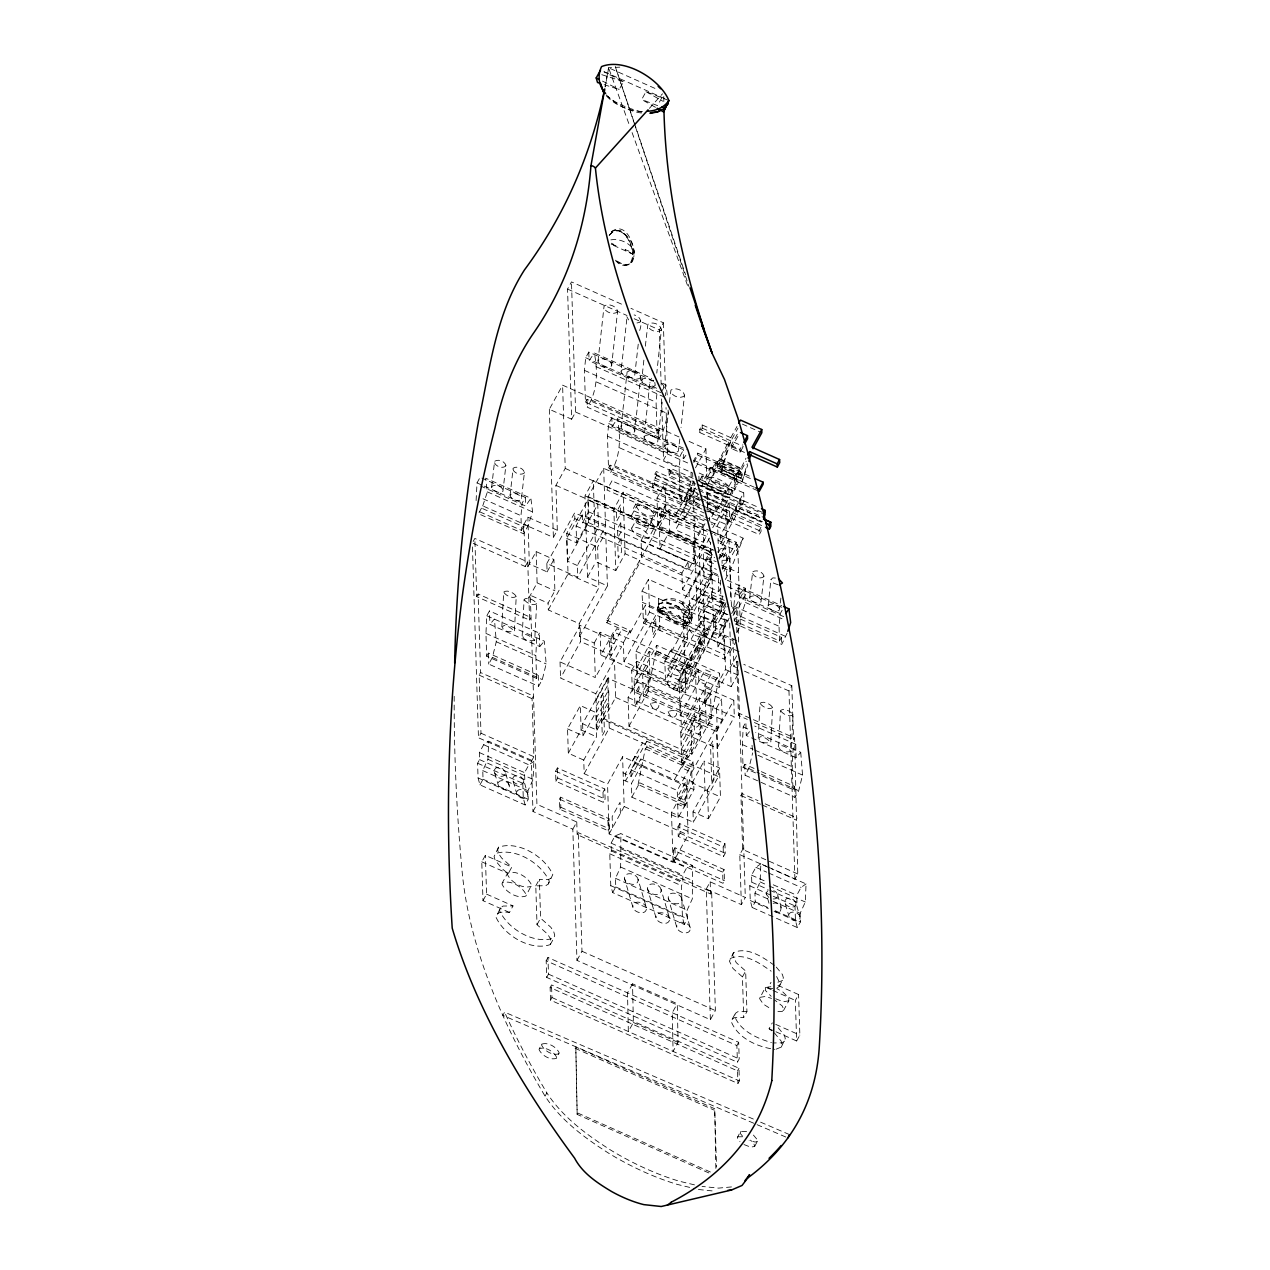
<?xml version="1.0" encoding="UTF-8"?>
<svg xmlns="http://www.w3.org/2000/svg" width="1270" height="1270" viewBox="0 0 1270 1270"><rect width="100%" height="100%" fill="white"/><g stroke="black" fill="none" stroke-linecap="round" stroke-linejoin="round"><path stroke-width="0.75" stroke-dasharray="5 3.75" d="M454.184 696.309C453.977 754.062 456.581 811.816 461.931 869.315A1410.478 532.94 28.8 0 0 502.825 1015.413A1422.336 537.416 28.8 0 0 545.068 1096.153C560.991 1120.489 584.867 1138.047 609.076 1153.477A122.444 46.26 28.8 0 0 677.434 1184.45L694.595 1188.577M479.949 784.86L483.044 779.24L482.759 770.588L487.934 759.317L488.648 741.22L533.86 761.317L533.13 779.415L527.971 790.702L528.241 799.338L525.145 804.958L479.949 784.86L478.06 777.923L477.599 763.238L479.6 759.619L479.361 752.554L483.664 744.728L488.648 741.22M612.664 892.588L615.76 886.952L615.474 878.316L620.649 867.045L620.887 833.596L615.077 835.882L611.092 843.137L611.346 850.948L609.775 853.805L610.775 885.65L612.664 892.588L684.324 924.449L687.419 918.813L687.133 910.177L692.309 898.906L692.547 865.473L620.887 833.596M768.064 867.029L806.037 883.92L805.323 902.018L800.148 913.305L800.417 921.941L797.322 927.56L752.126 907.463L755.221 901.843L754.952 893.207L760.111 881.92L760.841 863.822L766.255 866.235M486.664 656.225L488.378 653.113L538.258 675.307L536.559 678.402L486.664 656.225L485.95 633.412L486.807 615.775L489.458 610.949L539.353 633.143L539.782 646.541L489.887 624.364L489.458 610.949M536.559 678.402L535.845 655.59L536.702 637.953L539.353 633.143M755.539 772.922L743.061 767.382L742.347 744.569L743.204 726.932L745.855 722.122L746.284 735.52L796.163 757.714L800.735 752.316L755.682 732.472M762.667 776.097L792.956 789.559L792.242 766.747L793.099 749.109L795.75 744.299L754.761 726.075M501.84 626.888L503.698 592.106C507.111 589.328 514.144 592.788 516.239 596.408L514.382 631.19C497.824 634.921 499.618 616.791 514.382 631.19M522.16 635.937L524.113 599.361C527.526 596.582 534.559 600.043 536.654 603.663L534.702 640.223C518.144 643.953 519.938 625.824 534.702 640.223M758.238 738.06L760.079 703.262C763.508 700.484 770.541 703.945 772.62 707.565L770.779 742.347C754.221 746.077 756.015 727.948 770.779 742.347M778.558 747.093L780.51 710.517C783.923 707.739 790.956 711.2 793.051 714.819L791.099 751.38C774.541 755.126 776.335 736.981 791.099 751.38M615.807 260.953C648.478 282.67 631.301 209.455 609.409 233.95M479.346 478.695L477.012 482.917L475.996 502.904M479.838 511.873L521.43 530.352L520.954 515.668L522.224 503.015L525.32 497.395L481.917 478.091M585.438 402.209L587.01 399.351L658.67 431.213L657.098 434.07L585.438 402.209L584.422 370.364L585.692 357.727L588.788 352.092L653.272 380.762M608.489 468.027L610.06 465.169L681.72 497.03L680.149 499.888L608.489 468.027L607.473 436.181L608.743 423.545L611.838 417.909L683.498 449.77L683.768 458.406L612.108 426.545L611.838 417.909M657.098 434.07L656.082 402.225L657.161 391.382M680.149 499.888L679.132 468.043L680.403 455.406L683.498 449.77M734.298 620.855L736.283 617.236L781.479 637.334L779.494 640.953L734.298 620.855L733.822 606.171L735.092 593.519L738.188 587.899L783.384 607.997M779.494 640.953L779.034 626.269L780.288 613.632L782.606 609.409M491.649 487.156L494.57 461.327C498.11 458.692 504.841 461.2 505.873 465.471L502.936 491.3C499.396 493.935 492.665 491.426 491.649 487.156L491.919 486.394C495.459 483.759 502.19 486.283 503.206 490.553M510.064 495.332L513.128 468.233C516.668 465.598 523.399 468.106 524.415 472.376L521.351 499.491C517.811 502.126 511.08 499.618 510.064 495.332L510.334 494.586C513.874 491.95 520.589 494.459 521.621 498.729M598.011 361.061L604.06 306.149C608.298 302.99 616.379 306.006 617.601 311.134L611.553 366.03C607.314 369.205 599.234 366.189 598.011 361.061L598.329 360.156C602.583 356.997 610.648 360.013 611.886 365.141M638.239 344.154L634.603 376.285C630.349 379.444 622.284 376.428 621.046 371.3L627.174 315.754M621.062 426.879L627.11 371.983C631.349 368.808 639.429 371.824 640.651 376.952L634.603 431.863C630.364 435.023 622.284 432.006 621.062 426.879L621.379 425.974C625.634 422.815 633.698 425.831 634.936 430.959M639.683 330.502C641.937 324.406 641.763 316.23 634.111 314.944M654.796 382.413L655.241 385.461C651.002 388.62 642.922 385.604 641.699 380.476L643.922 359.505M645.335 346.17L647.875 324.294C652.129 321.135 660.209 324.152 661.432 329.279L656.78 373.126M662.114 402.177L657.654 442.103C653.399 445.262 645.335 442.246 644.096 437.118L649.891 382.476L650.986 380.873L653.653 380.254M679.831 438.944L678.291 451.279C674.053 454.438 665.972 451.437 664.75 446.31L668.385 411.988M669.401 402.463L670.925 390.112C675.18 386.953 683.26 389.969 684.482 395.097L681.037 427.514M749.713 597.757L752.65 571.929C756.19 569.293 762.905 571.802 763.937 576.088L761.016 601.901C757.476 604.536 750.745 602.028 749.713 597.757L749.983 596.995C753.523 594.376 760.254 596.884 761.27 601.154M780.891 598.043L779.415 610.092C775.875 612.727 769.16 610.219 768.128 605.949L770.922 579.58L772.811 577.866L776.986 578.152M605.107 86.979L608.568 67.77L619.792 67.151M715.042 464.756L715.439 462.788L736.679 472.234L736.298 474.202L715.042 464.756L718.963 460.502L728.424 442.023L699.754 429.276L702.151 424.926L730.806 437.674L730.917 440.896L720.963 472.138L742.204 481.6L747.744 464.947M736.298 474.202L740.204 469.948L745.998 458.168M638.08 784.558L645.287 748.792L646.922 747.062L646.732 741.236L693.039 761.825L693.214 767.651L691.594 769.382L684.387 805.148L638.08 784.558L639.699 782.812L686.006 803.402L678.132 817.753L631.825 797.163L631.396 783.542L641.001 766.048L640.778 758.889L631.158 776.383L623.11 772.795M615.68 260.175C620.998 269.494 635.254 265.462 632.793 254.19L625.03 249.603L634 253L634.333 251.412C630.555 242.57 618.299 237.68 609.235 240.252M633.698 257.159L634.016 255.587M647.875 690.88L655.669 652.923L656.955 651.558L656.765 645.319L719.598 673.259L719.804 679.498L718.502 680.863L710.724 718.82L647.875 690.88L649.176 689.531L712.025 717.471L691.848 754.174L628.999 726.218L628.094 697.468L656.765 645.319M486.807 615.775L544.338 641.159L546.148 663.924L542.29 679.577L538.607 686.276L488.728 664.083L492.395 657.4L496.268 641.747L494.443 618.966L489.887 624.364M800.735 752.316L802.545 775.097L798.687 790.734L795.004 797.433L745.125 775.24L748.792 768.556L752.665 752.904M720.963 472.138L728.535 445.357L737.949 428.101M742.204 481.6L747.252 463.74M498.523 847.185L494.094 856.551L495.141 860.234L502.46 869.061L508.222 873.601L511.81 867.092L501.571 857.98L498.729 853.726L497.681 850.043L498.523 847.185C518.192 840.47 544.481 856.202 552.815 874.554L548.386 883.92L545.735 885.73L535.781 885.857L537.019 924.687L547.243 933.799L550.1 938.054L551.132 941.737L550.307 944.594C530.638 951.309 504.349 935.577 496.014 917.226L500.443 907.859L503.095 906.05L513.032 905.907L509.445 912.431L503.809 911.908L499.507 912.558L496.856 914.384M502.333 882.793L501.967 884.031C505.619 892.111 517.192 899.033 525.843 896.08L531.59 885.047C527.923 876.983 516.35 870.045 507.698 873.014L502.333 882.793C510.984 879.824 522.557 886.746 526.209 894.826L525.843 896.08M507.698 873.014L507.333 874.268C511 882.332 522.573 889.254 531.225 886.301M500.443 907.859L499.602 910.717C507.921 929.053 534.225 944.785 553.895 938.07L554.72 935.228L553.688 931.545L550.831 927.275L540.591 918.162L539.369 879.348L545.02 879.872L549.307 879.205L551.974 877.395M631.444 515.652L631.174 516.557C633.841 522.43 642.255 527.463 648.541 525.304L654.193 514.62C651.526 508.746 643.112 503.714 636.81 505.873L631.444 515.652C637.731 513.493 646.144 518.525 648.811 524.399L648.541 525.304M636.81 505.873L636.54 506.778C639.207 512.651 647.621 517.684 653.923 515.525M631.825 528.003L631.555 528.907C634.222 534.781 642.636 539.813 648.938 537.67L654.574 526.971C651.907 521.113 643.493 516.08 637.207 518.223L631.825 528.003C638.127 525.843 646.541 530.892 649.208 536.75L648.938 537.67M637.207 518.223L636.937 519.128C639.604 525.002 648.017 530.034 654.304 527.891M548.386 883.92L549.227 881.062C540.893 862.727 514.604 846.995 494.935 853.71M709.946 468.297L710.041 471.694L713.343 475.393L713.073 467.074L709.946 468.297L704.136 479.552C708.454 489.093 722.138 497.268 732.361 493.776L738.172 482.521L734.33 476.52L734.584 484.854L737.743 483.997M539.321 1048.671L539.051 1049.591C541.718 1055.449 550.132 1060.482 556.419 1058.339L559.197 1052.862C556.53 1046.988 548.116 1041.956 541.83 1044.115L539.321 1048.671C545.608 1046.528 554.022 1051.56 556.689 1057.434L556.419 1058.339M541.83 1044.115L541.56 1045.019C544.227 1050.893 552.64 1055.926 558.927 1053.782M682.133 603.425L684.8 607.409A6.398 2.413 28.8 0 0 690.308 609.854L692.833 609.473L712.184 574.262L709.517 570.278A6.398 2.413 28.8 0 0 704.009 567.833L701.484 568.23L682.133 603.425L684.657 603.028A6.398 2.413 28.8 0 1 690.166 605.488L692.833 609.473M668.147 668.115L667.941 668.798C669.941 673.195 676.259 676.973 680.974 675.37L702.675 635.572C700.675 631.174 694.372 627.396 689.658 628.999L668.147 668.115C672.862 666.496 679.18 670.274 681.18 674.688L680.974 675.37M709.565 538.067L703.437 548.688L707.961 554.149L714.661 557.53M708.723 538.655L708.787 540.734L711.121 543.56M667.544 682.149L667.306 682.942C669.639 688.086 677.005 692.483 682.514 690.61L716.074 629.19C713.74 624.046 706.374 619.649 700.865 621.522L667.544 682.149C673.052 680.275 680.418 684.673 682.736 689.816L682.514 690.61M701.484 568.23L704.151 572.198A6.398 2.413 28.8 0 0 709.66 574.659L712.184 574.262M712.708 549.783L710.486 550.577L705.199 560.626L707.882 564.626L716.423 569.452M710.486 550.577L711.47 554.038L714.74 556.958M689.658 628.999L689.451 629.682C691.452 634.095 697.754 637.857 702.485 636.254M732.361 493.776L732.79 492.3C728.472 482.759 714.788 474.567 704.564 478.076M700.865 621.522L700.627 622.332C702.993 627.443 710.327 631.825 715.836 629.983M718.582 558.244L721.074 556.53L718.407 552.529M720.804 557.451L725.821 548.322L725.757 546.227L721.566 541.957L714.867 538.575M722.503 567.293L722.567 569.373L727.853 559.34L725.186 555.339L718.915 551.386M774.367 965.327C763.191 957.437 747.252 946.166 733.441 952.706L729.44 961.199L733.028 968.518L742.442 976.884L743.712 1017.46L734.568 1017.587L732.123 1019.254L731.361 1021.874C738.076 1038.479 757.984 1047.226 774.906 1049.322M733.441 952.706L732.663 955.326L736.251 962.644L745.665 971.026L746.935 1011.587L743.712 1017.46M746.935 1011.587L737.791 1011.714L735.346 1013.381L734.584 1016C740.013 1030.954 757.126 1038.352 771.414 1042.575M770.858 986.695L765.318 987.552L759.571 998.585L763.254 1004.094L771.874 1009.523M765.318 987.552L765.413 990.425L771.16 996.315M776.938 988.044L779.383 986.361L780.161 983.742L776.573 976.44M779.383 986.361L783.384 977.884L782.415 974.487L775.7 966.375M746.585 1131.538L740.442 1131.618L737.314 1137.745L739.981 1141.746M740.442 1131.618L740.505 1133.713L742.855 1136.523M777.923 1011.476L782.288 1011.428L783.828 1009.364L782.114 1005.872L774.668 1000.014M783.463 1010.618L788.829 1000.839L788.749 997.966L782.987 992.092L776.907 988.647M776.224 1049.131L781.304 1047.051L782.066 1044.416L781.114 1041.035L774.382 1032.923M781.304 1047.051L785.289 1038.558L784.336 1035.177L777.605 1027.049M743.966 1144.556L750.649 1147.128L754.682 1146.493L753.697 1143.048L750.427 1140.127M754.682 1146.493L757.825 1140.365L753.3 1134.92M668.083 410.019L668.211 413.861L662.892 431.784L658.908 439.039L587.248 407.178C597.741 391.049 597.805 371.284 594.344 352.981L651.669 378.476M691.007 472.011L691.261 479.679L685.943 497.602L681.958 504.857L610.298 472.996C620.792 456.867 620.855 437.118 617.395 418.814L687.26 449.882M692.277 617.569L690.943 621.951L689.34 623.094L683.26 623.538A18.828 7.001 23.5 0 1 670.433 619.728L659.987 612.743A17.129 6.382 23.5 0 1 658.035 606.679A17.177 6.255 18.1 0 0 660.114 612.315C669.036 617.331 680.466 626.253 690.943 621.951L691.452 620.252C686.451 609.251 670.671 599.805 658.876 603.837L658.368 605.536L660.702 610.314L670.862 618.299A18.653 7.096 39.5 0 0 682.022 624.697L685.101 625.38L689.007 624.173A17.177 6.54 39.5 0 0 687.737 617.045L678.958 607.489L666.051 606.981L658.336 609.933L674.481 614.362L689.007 624.173L687.483 625.189C676.799 626.015 667.036 618.379 660.432 610.632A17.129 6.525 34.1 0 1 658.876 603.837C669.195 591.677 691.88 602.583 692.277 617.569L689.753 613.95A17.002 5.985 12.6 0 0 679.117 609.124L666.099 607.457A18.24 6.413 12.6 0 0 658.336 609.933L671.354 612.267L658.876 603.837L662.924 602.488L666.147 602.996A18.828 7.16 34.1 0 1 677.989 608.6L687.467 617.379A17.129 6.525 34.1 0 1 689.007 624.173L677.926 615.315L691.785 619.125C690.674 605.679 672.894 595.471 660.813 601.615M482.743 505.873L487.394 491.871L485.664 478.187L530.876 498.284L532.59 511.969L527.939 525.971L523.637 533.797L478.441 513.699L482.743 505.873L527.939 525.971M787.178 633.079L781.701 644.398L736.505 624.3L740.807 616.474L745.458 602.472L743.744 588.788L781.701 605.679M516.239 596.408C512.81 599.186 505.778 595.725 503.698 592.106M536.654 603.663C533.225 606.441 526.193 602.98 524.113 599.361M772.62 707.565C769.207 710.343 762.175 706.898 760.079 703.262M793.051 714.819C789.622 717.598 782.59 714.137 780.51 710.517M713.343 475.393L719.455 462.074L740.712 471.519L740.902 477.885L719.661 468.424L719.455 462.074M734.584 484.854L740.712 471.519M505.873 465.471L505.603 466.233C502.063 468.868 495.332 466.36 494.3 462.074M524.415 472.376L524.145 473.139C520.605 475.758 513.874 473.25 512.858 468.979M617.601 311.134L617.283 312.039C613.045 315.198 604.964 312.182 603.742 307.054M621.046 371.3L621.379 370.395C625.618 367.236 633.698 370.253 634.921 375.38M640.715 320.738L639.62 322.342L636.968 322.977M640.651 376.952L640.334 377.857C636.095 381.016 628.015 378 626.777 372.872M641.699 380.476L642.795 378.873L645.446 378.254L653.764 381.317M661.432 329.279L661.114 330.184C656.86 333.343 648.795 330.327 647.557 325.199M644.096 437.118L644.43 436.229C648.668 433.054 656.749 436.07 657.971 441.198M663.448 387.461L663.623 385.524L660.591 382.286L666.004 384.858L667.718 398.526M664.75 446.31L665.067 445.405C669.322 442.246 677.386 445.262 678.625 450.39M684.482 395.097L684.165 396.002C679.91 399.161 671.846 396.145 670.608 391.017M763.937 576.088L763.667 576.834C760.127 579.469 753.396 576.961 752.38 572.675M768.128 605.949L768.398 605.187C771.938 602.551 778.669 605.06 779.685 609.346M720.661 588.058L718.788 591.487L641.604 557.165L652.891 536.639L666.067 503.872L704.136 520.795M725.361 579.517L730.075 570.96L743.252 538.178L711.311 523.986M744.474 452.438L699.865 432.61L702.246 428.149L702.151 424.926M604.139 84.645L619.173 89.503L623.475 81.677L604.044 71.898M655.463 107.299L641.699 99.52L645.986 91.694L668.861 100.505M661.797 97.79L657.511 105.6L641.699 99.52M679.037 436.943L562.594 385.159L549.338 409.273L571.659 419.211L567.547 289.084L571.484 281.908L623.729 305.133M473.17 541.464L474.837 538.432L527.748 561.959L529.59 620.141L476.679 596.614L474.837 538.432M571.659 419.211L575.596 412.036L571.484 281.908M476.679 596.614L478.107 594.011L531.019 617.537L529.59 620.141M523.907 524.351L527.86 517.176L557.324 530.273L553.387 537.448L523.907 524.351L525.24 566.515L472.329 542.989M521.43 530.352L523.415 526.732L480.028 507.444M557.324 530.273L555.911 485.362L565.229 468.424L562.594 385.159M525.24 566.515L529.193 559.356M527.907 566.579L536.146 551.593L553.91 559.483L554.895 590.772L548.084 603.155L548.291 609.902L579.168 623.633L579.564 636.508L594.217 643.033L595.312 677.593L560.038 661.908L580.104 625.411L610.965 639.128L611.489 655.272L580.612 641.556L580.104 625.411M661.162 385.127L659.416 329.93L663.353 322.755L630.936 308.34M711.644 891.984L710.565 893.937L577.167 834.628L578.247 832.675L711.644 891.984L715.391 1010.571L710.375 1019.699L576.961 960.374L572.833 829.183L532.971 811.466L531.4 761.301L478.472 737.775L480.981 733.203L479.155 675.148L480.584 672.544L478.107 594.011M546.83 563.483L574.659 512.858L605.536 526.574L577.707 577.199L546.83 563.483L547.1 571.881L529.336 563.975L527.86 517.176M528.892 597.868L537.131 582.882L536.146 551.593M579.564 636.508L607.409 585.899L587.55 577.072L584.994 495.824L593.296 480.711L712.454 533.686M548.291 609.902L568.039 573.992L566.753 533.4L574.85 518.684L574.659 512.858M704.945 523.716L693.944 543.735L694.42 558.864L688.34 569.913L582.501 522.859L588.582 511.81L588.105 496.665L603.694 468.328L704.151 512.985M547.1 571.881L553.91 559.483M577.326 565.515L567.404 561.118L566.69 538.401L587.835 499.935L597.757 504.349L598.472 527.066L577.326 565.515L577.707 577.199M566.69 538.401L576.612 542.814L576.088 526.002L582.247 514.779L688.086 561.848L688.34 569.913M594.011 500.237L712.422 553.085M576.612 542.814L597.757 504.349M567.404 561.118L588.55 522.653L587.835 499.935M711.041 531.257L623.141 492.173L613.855 509.064L615.791 570.627L595.947 561.8L593.296 480.711M579.168 623.633L598.9 587.724L597.63 547.116L605.711 532.4L607.409 585.899M587.55 577.072L595.947 561.8M699.31 497.824L655.05 478.139L654.923 474.107L656.352 471.503L697.024 489.585M480.981 733.203L533.908 756.729L532.067 698.675L533.511 696.071L480.584 672.544M726.948 614.616L696.706 601.17L692.658 473.011L663.527 460.058L667.464 452.882L666.036 407.543M701.865 509.095L652.621 487.188L652.494 483.108L654.272 479.854L699.929 500.158M655.05 478.139L656.479 475.536L656.352 471.503M652.621 487.188L654.415 483.933L654.272 479.854M668.988 470.884L694.357 482.156L694.5 486.696L669.131 475.425L668.988 470.884L670.433 468.281L693.976 478.742M615.791 570.627L625.078 553.736L623.141 492.173M669.131 475.425L670.576 472.821L670.433 468.281M657.003 498.094L664.924 483.695L725.551 510.651L726.408 537.908L718.487 552.307L657.86 525.351L657.003 498.094L708.708 521.097M686.546 785.146L688.118 834.977L673.068 862.346L609.124 833.914L607.552 784.098L622.602 756.714L686.546 785.146L671.497 812.53L693.325 822.23L718.407 776.605L716.836 726.646L607.695 678.116L582.597 723.741L596.979 730.139L595.82 693.737L560.546 678.053L580.612 641.556M641.604 557.165L641.08 540.528L659.368 507.27L675.846 514.604L676.116 522.938L659.622 515.604L659.368 507.27M659.622 515.604L666.067 503.872M657.86 525.351L665.782 510.937L664.924 483.695M757.491 490.617L693.88 462.328L693.817 460.311L697.754 453.152L750.983 476.806M594.217 643.033L600.139 632.269L623.395 642.62L623.999 661.591L665.448 680.021L687.483 639.921L686.959 623.475L645.525 605.06L630.111 633.079L606.838 622.744L606.758 620.22L639.731 560.245L625.078 553.736M693.88 462.328L697.817 455.168L697.754 453.152M659.352 527.145L669.02 509.54L703.199 524.732L703.882 546.433L694.214 564.039L660.035 548.831L659.352 527.145L693.515 542.338L694.214 564.039M525.145 804.958L523.272 798.02L522.795 783.336L524.796 779.716L524.573 772.652L528.876 764.826L533.86 761.317M606.838 622.744L639.81 562.769L639.731 560.245M531.4 761.301L535.337 754.126M695.5 467.836L705.914 448.881L688.007 440.928M509.445 912.431L482.997 900.668L481.774 861.838L485.346 855.329L511.81 867.092M675.846 514.604L694.007 481.584M698.468 669.655L685.736 692.801L600.853 655.05L613.569 631.92L698.468 669.655L698.833 681.45L705.453 684.387L705.977 701.04L699.357 698.103L700.532 735.187L688.308 757.428L603.409 719.693L603.377 718.487L688.261 756.237L688.308 757.428M660.035 548.831L669.703 531.241L669.02 509.54M665.782 510.937L684.244 519.144L683.879 507.54L689.419 495.856L700.087 500.586M603.409 719.693L615.648 697.436L614.458 659.844L610.044 657.892L609.536 641.731L616.712 628.698L621.109 630.666L595.312 677.593M676.116 522.938L695.389 487.886M702.104 475.996L698.865 481.886L725.519 493.744L728.758 487.855L702.104 475.996L702.421 486.092L729.075 497.951L712.724 527.701M700.214 504.619L689.547 499.888L696.262 487.68M729.71 623.062L730.504 648.144L724.456 659.13L643.477 623.125L641.953 591.201L648.478 579.326L729.456 615.331M583.755 760.079L568.309 753.221L567.547 728.869L580.342 705.58L595.789 712.454L596.551 736.806L583.755 760.079L584.184 773.7L607.552 784.098M684.244 519.144L697.881 494.347M707.707 476.853L715.439 462.788M730.806 437.674L736.965 426.482M610.044 657.892L617.22 644.842L621.617 646.811L595.82 693.737M719.661 468.424L720.773 466.392L720.566 459.835L728.535 445.357L728.424 442.023M707.358 484.902L712.724 475.123M742.886 447.231L740.061 452.358L731.25 448.437L731.155 445.421L737.727 433.435M623.395 642.62L630.031 630.555L606.758 620.22M731.25 448.437L738.775 434.753M482.997 900.668L486.585 894.144L485.346 855.329M727.186 524.923L729.694 520.367L729.139 502.698L707.088 492.903L704.58 497.459L726.63 507.27L727.186 524.923L710.216 517.382M532.971 811.466L536.924 804.291L530.32 595.265L548.084 603.155M555.593 771.192L557.387 767.921L604.79 789.003L605.107 799.1L603.313 802.354L555.911 781.272L555.593 771.192L602.996 792.258L603.313 802.354M596.027 700.294L608.632 677.386L608.806 683.228L596.217 706.152M568.309 753.221L581.12 729.933L580.342 705.58M555.911 781.272L557.705 778.018L557.387 767.921M643.477 623.125L649.526 612.124L648.478 579.326M740.061 452.358L739.966 449.342L742.791 444.198M567.547 728.869L582.978 735.727L595.789 712.454M623.999 661.591L646.033 621.506L645.525 605.06M596.408 712.216L608.679 689.896L608.854 695.261L596.582 717.598M693.515 542.338L703.199 524.732M658.495 598.551L703.564 617.522L704.469 645.779L681.117 688.229L636.524 668.401L635.984 651.24L658.844 609.648L658.495 598.551L641.953 591.201M596.757 723.202L608.711 701.453L608.822 705.199L596.868 726.948M705.199 517.033L710.533 519.398L716.089 507.698L707.199 503.745M701.992 505.412L716.216 511.746L722.916 499.539L722.789 495.49L725.424 490.712L698.77 478.853M728.948 486.299L736.679 472.234M689.88 618.601L710.66 580.819L709.835 554.704L703.215 551.767L704.04 577.866L683.26 615.664L689.88 618.601L689.054 592.503L682.434 589.566L681.926 573.072L688.086 561.848M596.979 730.139L603.377 718.487M559.451 799.132L560.514 797.179L609.028 818.753L609.346 828.85L608.266 830.802L559.768 809.228L559.451 799.132L607.949 820.706L608.266 830.802M740.902 477.885L742.029 475.837L741.823 469.281L746.236 461.232M631.65 670.401L636.667 661.273L721.566 699.024L722.217 719.709L717.201 728.837L632.317 691.086L631.65 670.401L716.55 708.152L717.201 728.837M696.706 601.17L700.643 594.011L699.23 549.1L707.612 533.844M729.821 494.903L735.203 485.124M636.524 668.401L659.86 625.935L658.844 609.648L642.318 602.297M559.768 809.228L560.832 807.275L560.514 797.179M726.63 507.27L729.139 502.698M718.487 552.307L717.629 525.066L725.551 510.651M682.434 589.566L703.215 551.767M649.145 651.51L650.002 678.64L634.952 706.025L634.095 678.878L649.145 651.51L695.531 672.132L696.389 699.262L681.339 726.646L680.482 699.5L695.531 672.132M584.184 773.7L609.267 728.075L607.695 678.116M632.317 691.086L637.334 681.974L636.667 661.273M699.056 481.219L698.786 472.884L743.712 492.871L720.423 535.241L720.677 543.56L736.441 550.561L743.252 538.178M689.054 592.503L709.835 554.704M736.552 506.952L736.695 511.191L735.251 513.81L735.124 509.556L736.552 506.952L761.73 518.144M720.677 543.56L743.982 501.19L743.712 492.871M535.781 885.857L539.369 879.348M712.835 532.051L728.98 539.226L719.598 556.276L719.709 559.498M628.999 726.218L649.176 689.531M665.448 680.021L664.845 661.051L671.481 648.986L691.658 657.955L691.737 660.479L671.56 651.51L671.481 648.986M572.833 829.183L576.77 822.007L536.924 804.291M671.56 651.51L686.959 623.475M738.965 651.637L704.786 636.445L703.453 594.185L711.549 579.469L710.375 542.147M699.024 626.951L704.405 617.172L704.199 610.918L725.154 620.236L725.345 626.491L719.979 636.27L699.024 626.951L698.436 608.282L703.453 599.154L719.995 606.504L720.201 613.315L703.675 605.965M722.027 567.976L736.171 542.242L710.898 531.003M698.659 615.093L711.549 591.63L723.138 596.773M731.441 606.647L729.933 559.102L737.727 544.925L714.264 534.495M723.932 571.325L726.297 567.023L726.583 576.008M602.996 792.258L604.79 789.003M698.833 620.697L711.74 597.233L711.549 591.63M537.019 924.687L540.591 918.162M681.117 688.229L680.577 671.068L703.929 628.618L658.844 609.648M634.921 756.285L625.316 773.779L625.538 780.939L635.159 763.445L634.921 756.285L693.706 782.415L693.928 789.575L684.308 807.069L677.688 804.132L687.308 786.638L687.086 779.478L677.466 796.973L684.086 799.909L684.308 807.069M760.936 527.272L759.063 530.701L759.19 534.797L761.063 531.368L760.936 527.272L701.723 500.951M632.524 761.127L642.556 742.871M673.592 689.134L706.93 628.507M717.106 748.173L734.314 716.883L704.548 703.644L712.422 689.308L705.818 686.356L680.736 731.996L717.106 748.173L716.582 731.52L680.196 715.343L679.117 680.783L723.678 599.71M631.158 776.383L630.968 769.906L646.732 741.236M723.757 602.234L685.054 672.338L719.233 687.546L738.029 653.351M676.672 690.499L709.993 629.872M715.185 622.443L727.218 600.567M725.741 605.965L723.059 610.854L722.582 595.82M607.949 820.706L609.028 818.753M719.979 636.27L719.772 630.015L715.375 628.063L727.329 606.298M753.348 1119.06L504.603 1012.142L502.825 1015.397L787.876 1137.92M679.117 680.783L685.403 683.577L713.756 632L711.2 550.767L710.676 551.72L584.994 495.824M728.361 620.871L721.55 617.839L726.234 609.314M719.772 630.015L725.154 620.236M609.124 833.914L624.173 806.545L622.602 756.714M724.456 659.13L723.408 626.332L728.599 616.903M736.521 640.588L724.392 635.19L725.487 669.512L719.026 681.244L731.155 686.625L730.075 652.32L717.947 646.922L717.693 638.953L730.679 615.331M731.615 613.632L745.522 588.327L725.741 579.533M550.307 944.594L553.895 938.07M631.825 797.163L639.699 782.812M733.076 615.569L736.219 609.822L732.663 608.251M738.664 642.033L737.632 609.378L745.728 594.662L745.522 588.327M680.196 715.343L705.294 669.719L711.899 672.655L704.024 686.991L704.548 703.644M717.947 646.922L724.392 635.19M546.163 960.755L547.957 957.485L738.68 1042.305L739.203 1058.942L737.41 1062.212L546.687 977.408L546.163 960.755L736.886 1045.559L737.41 1062.212M546.687 977.408L548.481 974.138L547.957 957.485M736.822 632.46L740.283 626.173L737.727 544.925M680.91 737.886L694.452 713.248L694.658 719.36L681.101 743.998M730.075 652.32L735.6 642.255M691.848 754.174L690.928 725.408L719.598 673.259M550.116 987.536L551.545 984.933L738.965 1068.26L739.362 1080.881L737.933 1083.485L550.513 1000.157L550.116 987.536L737.537 1070.88L737.933 1083.485M681.276 749.332L694.245 725.757L694.452 732.361L681.482 755.936M681.641 761.095L694.039 738.553L694.166 742.553L681.768 765.096M550.513 1000.157L551.942 997.537L551.545 984.933M737.394 668.02L733.838 666.433L736.711 661.21L738.426 715.439L747.316 719.391M674.418 779.748L684.451 761.508M708.438 818.737L720.439 796.909L719.519 767.937L704.088 761.079L704.993 790.051L692.991 811.879L708.438 818.737L707.517 789.765L692.086 782.907L691.753 772.271L681.863 767.874L688.261 756.237M576.961 960.374L581.993 951.262L578.247 832.675M716.55 708.152L721.566 699.024M731.155 686.625L737.616 674.894L737.187 661.559M677.466 796.973L677.259 790.496L693.039 761.825M691.753 772.271L716.836 726.646M716.582 731.52L733.79 700.23L704.024 686.991M692.086 782.907L704.088 761.079M684.086 799.909L693.706 782.415M738.426 715.439L739.489 713.486L794.623 737.997L797.766 873.95L794.909 879.157L771.795 868.886M677.958 826.881L679.752 823.627L724.948 843.725L725.249 853.313L723.456 856.567L678.259 836.47L677.958 826.881L723.154 846.979L723.456 856.567M678.259 836.47L680.053 833.215L679.752 823.627M673.497 850.313L674.926 847.709L724.091 869.569L724.456 880.681L723.011 883.285L673.846 861.425L673.497 850.313L722.662 872.188L723.011 883.285M707.517 789.765L719.519 767.937M673.846 861.425L675.275 858.822L674.926 847.709M545.052 1096.153L546.846 1092.899A1422.336 537.416 28.8 0 1 504.603 1012.142M708.866 1172.956L577.167 1114.393L575.802 1046.988L714.708 1108.758L716.55 1167.082M684.324 924.449L682.434 917.511L681.434 885.666L683.006 882.825L682.752 874.998L686.737 867.743L692.547 865.473M743.061 767.382L744.776 764.286L759.031 770.62M794.909 879.157L788.972 690.943L791.829 685.721L743.823 664.385M797.766 873.95L742.648 849.44L740.95 795.528L742.029 793.559L758.031 800.687M723.154 846.979L724.948 843.725M577.167 1114.393L575.802 1046.988M706.247 889L710.184 881.84L745.299 897.446L741.362 904.621L706.247 889L710.375 1019.699M754.428 722.551L793.544 739.95L794.623 737.997M722.662 872.188L724.091 869.569M741.362 904.621L739.775 854.646L743.728 847.471M792.956 789.559L794.655 786.463L760.809 771.414M752.126 907.463L750.252 900.541L749.776 885.841L751.776 882.221L751.554 875.157L755.856 867.331L760.841 863.822M742.442 976.884L745.665 971.026M797.322 927.56L795.449 920.639L794.988 905.939L796.973 902.319L796.75 895.255L801.053 887.428L806.037 883.92M732.123 1019.254L735.346 1013.381M771.239 989.695L767.794 988.155L771.017 982.297M736.886 1045.559L738.68 1042.305M715.836 1168.384L714.708 1108.758M737.537 1070.88L738.965 1068.26M771.731 1030.827L769.08 1028.732L772.303 1022.874M775.97 1031.796L796.639 1040.987L795.353 1000.411L798.576 994.553L776.192 984.599M796.639 1040.987L799.862 1035.129L798.576 994.553M632.539 983.837L627.507 992.87L628.348 1031.526L633.381 1022.493L632.539 983.837L677.259 1003.729L678.101 1042.384L673.084 1051.417L672.243 1012.761L677.259 1003.729M660.717 392.589L589.058 360.728L594.344 352.981M480.393 485.934L525.589 506.031L530.876 498.284M612.108 426.545L617.395 418.814M661.765 391.049L666.004 384.858M683.768 458.406L685.879 455.311M783.653 616.633L738.457 596.535L743.744 588.788M609.219 235.236L613.902 230.664L620.49 230.521C630.079 237.601 637.143 253.492 629.539 264.144M609.203 235.347C619.141 222.139 634.984 241.427 634 253M539.782 646.541L544.338 641.159M746.284 735.52L749.697 731.488M649.367 108.363L662.511 93.789M684.387 805.148L686.006 803.402M710.724 718.82L712.025 717.471M703.707 547.783L707.739 547.148L712.121 548.577M705.469 559.705L709.501 559.086L716.185 561.658M725.821 548.322L723.598 549.116L717.407 547.513M727.583 560.245L721.439 560.324M768.033 890.492L766.159 893.096L769.62 905.558M730.202 958.58C744.029 952.04 759.968 963.311 771.144 971.201M782.606 980.503L776.208 982.789M759.936 997.331L765.492 996.474L771.525 998.426M788.829 1000.839L783.288 1001.697L774.113 998.172M784.527 1041.178L782.082 1042.845L772.938 1042.972M737.584 1136.825L743.728 1136.745M757.555 1141.285L755.317 1142.079L749.125 1140.492M611.283 231.505C623.681 225.981 632.412 243.872 632.793 254.19L611.394 244.427M629.714 263.969L624.57 265.16L615.902 260.493M731.472 1186.926L718.534 1188.117L702.04 1186.434M773.208 898.969C779.113 899.716 778.51 891.794 773.668 890.73M773.128 903.303C782.177 900.779 784.368 916.051 774.081 911.447M767.794 988.155L772.986 988.647M698.421 1189.498L713.073 1191.006M642.477 111.554C627.824 110.696 612.759 104.775 603.774 92.742M777.938 584.74L773.573 583.136L770.922 579.58M641.382 113.046C628.729 111.077 616.791 105.156 607.727 96.091M694.484 1184.862L679.228 1181.195A122.444 46.26 28.8 0 1 610.87 1150.207C586.661 1134.793 562.785 1117.235 546.846 1092.899M641.636 112.173C628.047 107.934 613.013 103.426 603.583 92.075M611.203 244.142L616.474 245.793L611.394 243.189M601.805 74.676L623.475 81.677M656.511 388.271L651.7 385.731L649.891 382.476M760.619 1122.172L789.67 1134.666M654.923 88.376L608.568 67.77L629.428 125.254M604.107 71.707L665.274 98.901M567.547 289.084L626.999 315.516M634.19 318.722L659.416 329.93M742.363 424.085L760.063 431.959M585.692 357.727L657.352 389.588M596.059 366.665L664.131 396.938M584.422 370.364L656.082 402.225M702.246 428.149L743.315 446.405M596.551 382L668.211 413.861M731.155 445.421L739.966 449.342M591.233 399.923L662.892 431.784M719.344 458.533L740.6 467.979M720.566 459.835L741.823 469.281M718.963 460.502L740.204 469.948M697.817 455.168L752.777 479.6M720.773 466.392L742.029 475.837M717.455 467.9L738.711 477.361M722.074 470.106L743.331 479.552M693.817 460.311L755.698 487.839M608.743 423.545L680.403 455.406M575.596 412.036L667.464 452.882M619.109 432.483L690.769 464.344M607.473 436.181L679.132 468.043M695.785 479.552L758.031 507.222M700.707 481.949L743.982 501.19M619.601 447.818L691.261 479.679M701.532 485.346L763.524 512.921M697.913 484.426L722.789 495.49M670.576 472.821L695.928 484.092M697.722 484.886L763.365 514.08M698.04 488.474L763.667 517.461M698.833 490.379L761.746 518.366M735.124 509.556L762.095 521.557M654.923 474.107L697.389 492.982M704.58 496.189L762.111 521.764M656.479 475.536L698.96 494.411M700.754 495.221L763.667 523.192M701.119 498.618L765.842 527.399M614.283 465.741L685.943 497.602M652.494 483.108L700.056 504.238M707.12 507.413L761.063 531.368M687.022 500.237L699.452 505.762M706.564 508.921L713.676 512.08M729.694 520.367L707.644 510.556L707.088 492.903M687.07 501.745L701.278 508.063M708.39 511.223L713.724 513.604M703.659 509.889L759.285 534.622M683.879 507.54L703.421 516.239M710.501 521.891L717.629 525.066M565.229 468.424L708.549 532.146M669.703 531.241L703.882 546.433M719.709 554.545L729.933 559.102M588.105 496.665L693.944 543.735M555.911 485.362L699.23 549.1M721.566 565.102L738.6 572.691M652.891 536.639L715.708 564.563M722.9 567.769L730.075 570.96M588.582 511.81L694.42 558.864M641.08 540.528L718.264 574.834L718.788 591.487M718.55 576.326L711.343 573.135L683.514 623.76L717.693 638.953M588.55 522.653L598.472 527.066M574.85 518.684L720.55 583.47M727.742 586.661L745.728 594.662M704.04 577.866L710.66 580.819M735.092 593.519L780.288 613.632M576.088 526.002L681.926 573.072M477.012 482.917L482.441 485.331M484.251 486.14L522.224 503.015M745.458 602.472L783.431 619.347M487.394 491.871L532.59 511.969M639.81 562.769L724.71 600.519M733.822 606.171L779.034 626.269M711.74 597.233L728.266 604.583M566.753 533.4L597.63 547.116M703.453 594.185L725.043 603.774M732.234 606.981L737.632 609.378M700.643 594.011L725.551 605.076M482.997 498.777L520.954 515.668M740.807 616.474L786.003 636.587M735.171 623.903L740.283 626.173M698.436 608.282L714.978 615.632L715.375 628.063M704.405 617.172L725.345 626.491M703.564 617.522L723.408 626.332M713.756 632L732.504 640.334M568.039 573.992L598.9 587.724M649.526 612.124L730.504 648.144M643.334 618.585L724.313 654.59M646.033 621.506L687.483 639.921M744.506 671.179L788.972 690.943M537.131 582.882L554.895 590.772M725.487 669.512L737.616 674.894M656.955 651.558L719.804 679.498M655.669 652.923L718.502 680.863M664.845 661.051L685.022 670.02L685.736 692.801M635.984 651.24L680.577 671.068M609.536 641.731L613.95 643.699L613.569 631.92M743.204 726.932L748.554 729.313M634.095 678.878L680.482 699.5M637.334 681.974L722.217 719.709M742.347 744.569L753.031 749.316M754.824 750.11L792.242 766.747M485.95 633.412L535.845 655.59M628.094 697.468L690.928 725.408M758 755.285L802.545 775.097M496.268 641.747L546.148 663.924M615.648 697.436L700.532 735.187M748.792 768.556L759.492 773.303M761.27 774.097L798.687 790.734M492.395 657.4L542.29 679.577M609.267 728.075L718.407 776.605M646.922 747.062L693.214 767.651M645.287 748.792L691.594 769.382M479.155 675.148L532.067 698.675M765.143 803.846L797.147 818.071M740.95 795.528L760.508 804.212M762.286 805.005L796.068 820.023M581.12 729.933L596.551 736.806M704.993 790.051L720.439 796.909M635.159 763.445L693.928 789.575M630.968 769.906L677.259 790.496M623.332 779.955L631.396 783.542M739.775 854.646L770.017 868.093M624.173 806.545L688.118 834.977M483.664 744.728L528.876 764.826M557.705 778.018L605.107 799.1M680.053 833.215L725.249 853.313M755.856 867.331L766.699 872.157M768.509 872.95L801.053 887.428M479.361 752.554L524.573 772.652M751.554 875.157L766.016 881.586M773.255 884.793L796.75 895.255M487.934 759.317L533.13 779.415M760.111 881.92L767.35 885.142M769.16 885.952L805.323 902.018M479.6 759.619L524.796 779.716M751.776 882.221L768.048 889.444M769.858 890.254L796.973 902.319M477.599 763.238L522.795 783.336M749.776 885.841L771.477 895.493M773.287 896.287L794.988 905.939M482.759 770.588L527.971 790.702M754.952 893.207L771.223 900.43M773.033 901.24L800.148 913.305M560.832 807.275L609.346 828.85M675.275 858.822L724.456 880.681M615.077 835.882L686.737 867.743M483.044 779.24L528.241 799.338M478.06 777.923L523.272 798.02M755.221 901.843L767.874 907.463M775.113 910.685L800.417 921.941M750.252 900.541L768.334 908.574M775.557 911.796L795.449 920.639M611.092 843.137L682.752 874.998M621.363 848.931L693.023 880.793M611.346 850.948L683.006 882.825M609.775 853.805L681.434 885.666M620.649 867.045L692.309 898.906M615.474 878.316L687.133 910.177M615.76 886.952L687.419 918.813M610.775 885.65L682.434 917.511M772.954 990.457L795.353 1000.411M481.774 861.838L508.222 873.601M486.585 894.144L513.032 905.907M775.748 1024.398L799.862 1035.129M769.08 1028.732L774.24 1031.034M581.993 951.262L715.391 1010.571M548.481 974.138L739.203 1058.942M633.381 1022.493L678.101 1042.384M551.942 997.537L739.362 1080.881M575.088 1048.29L713.994 1110.059M577.882 1113.091L711.375 1172.448M602.488 81.089L619.173 89.503M645.986 91.694L662.781 101.187M768.842 897.477L766.302 894.239M628.65 319.913L626.84 316.659M795.988 902.922L793.448 899.684L789.083 898.192L786.432 898.668L784.574 901.287L789.305 917.48L791.321 919.543L795.687 921.036L799.29 919.893L800.179 917.94L795.988 902.922C796.576 909.558 785.781 907.478 784.717 902.43M800.052 916.797C798.973 911.733 788.194 909.653 788.781 916.305M681.768 898.763C680.482 892.699 667.544 890.206 668.242 898.176L676.767 927.275C678.053 933.355 690.991 935.847 690.293 927.862L681.768 898.763C682.466 906.732 669.528 904.24 668.242 898.176M690.293 927.862C689.007 921.798 676.069 919.305 676.767 927.275M661.114 889.572C659.844 883.507 646.89 881.015 647.589 889L656.019 917.765C657.304 923.83 670.258 926.322 669.544 918.353L661.114 889.572C661.829 897.557 648.875 895.064 647.589 889M669.544 918.353C668.258 912.289 655.32 909.796 656.019 917.765M638.08 879.332C636.794 873.268 623.856 870.775 624.554 878.745L632.889 907.177C634.174 913.241 647.113 915.734 646.414 907.764L638.08 879.332C638.778 887.301 625.84 884.809 624.554 878.745M646.414 907.764C645.128 901.7 632.174 899.208 632.889 907.177M523.796 780.32L521.256 777.081L518.398 775.811L514.255 776.065L512.397 778.669L517.112 794.877L520.51 797.703L523.494 798.433L526.145 797.941L528.003 795.337L523.796 780.32C524.383 786.956 513.604 784.876 512.524 779.828M527.875 794.194C526.796 789.13 516.017 787.051 516.604 793.702M505.397 772.128L502.841 768.89L499.999 767.62L495.84 767.874L493.982 770.493L498.507 786.003L500.523 788.083L504.889 789.559L508.492 788.416L509.397 786.479L505.397 772.128C505.968 778.78 495.189 776.7 494.125 771.636M509.254 785.32C508.19 780.272 497.395 778.192 497.983 784.844M632.079 132.588L687.943 286.607M633.651 121.031L615.299 66.691L634.809 124.936M634.286 122.904L685.562 274.685M635.444 126.825L688.959 286.544M777.573 894.731L781.447 907.923M752.046 745.315L752.507 751.014M795.75 744.299L796.163 757.714M791.829 685.721L793.544 739.95M794.655 786.463L795.004 797.433M781.479 637.334L781.701 644.398M744.776 764.286L745.125 775.24M738.188 587.899L738.457 596.535M736.171 542.242L736.441 550.561M736.219 609.822L737.029 635.54M737.838 661.194L745.299 897.446M728.758 487.855L729.075 497.951M732.965 638.746L733.838 666.433M728.98 539.226L730.917 600.789M733.79 700.23L734.314 716.883M725.424 490.712L725.519 493.744M726.519 559.403L726.281 551.831L721.979 559.657L722.106 563.436M720.36 580.199L721.55 617.839M716.089 507.698L716.216 511.746M719.026 681.244L719.233 687.546M709.581 517.287L709.708 521.113M705.914 448.881L707.85 510.349M699.754 429.276L699.865 432.61M710.184 881.84L710.565 893.937M689.419 495.856L689.547 499.888M692.991 811.879L693.325 822.23M681.72 497.03L681.958 504.857M683.26 615.664L685.403 683.577M680.736 731.996L681.863 767.874M663.353 322.755L665.655 395.716M677.688 804.132L678.132 817.753M661.591 398.939L663.527 460.058M671.497 812.53L673.068 862.346M658.67 431.213L658.908 439.039M659.86 625.935L660.003 630.491M639.858 696.96L639.937 699.484L637.048 704.755L636.968 702.231M630.031 630.555L630.111 633.079M610.06 465.169L610.298 472.996M620.395 813.419L620.046 802.322L612.156 816.658L612.505 827.754M603.694 468.328L605.536 526.574M600.139 632.269L600.853 655.05M588.788 352.092L589.058 360.728M587.01 399.351L587.248 407.178M582.247 514.779L582.501 522.859M582.597 723.741L582.978 735.727M576.77 822.007L577.167 834.628M560.038 661.908L560.546 678.053M549.338 409.273L553.387 537.448M538.258 675.307L538.607 686.276M525.32 497.395L525.589 506.031M523.415 526.732L523.637 533.797M488.378 653.113L488.728 664.083M472.456 546.925L478.472 737.775M663.813 101.521A2374.408 995.458 29.3 0 1 663.797 95.996M608.616 67.786A2559.002 1070.61 29.7 0 1 605.171 86.487M650.415 703.612C655.701 718.868 666.496 697.913 650.415 703.612M668.179 711.517C673.465 726.757 684.26 705.818 668.179 711.517M690.721 721.535C695.992 736.79 706.803 715.836 690.721 721.535M611.949 480.87L606.933 489.998L692.928 528.241L697.944 519.112L611.949 480.87M620.427 504.873L616.49 512.048L616.775 521.033L620.712 513.858L620.427 504.873M620.76 522.764L617.537 528.637L617.823 537.718L621.046 531.86L620.76 522.764M635.81 504.031L632.412 510.191L660.003 522.446L663.385 516.287L635.81 504.031M621.03 538.464L617.792 544.322L618.22 557.959L621.459 552.085L621.03 538.464M687.356 494.554L685.562 497.824L685.689 501.904L687.483 498.634L687.356 494.554M691.642 487.188L690.197 489.791L690.324 493.824L691.769 491.22L691.642 487.188M678.799 524.018L675.577 529.876L703.135 542.131L706.358 536.273L678.799 524.018M717.598 461.962L713.661 469.138L713.724 471.154L717.661 463.994L717.598 461.962M603.186 692.88L601.043 696.785L602.266 735.632L604.409 731.726L603.186 692.88M655.701 619.077L652.478 624.951L652.796 635.048L656.019 629.174L655.701 619.077M738.854 471.424L734.917 478.584L734.981 480.616L738.918 473.44L738.854 471.424M647.7 666.178L642.683 675.307L643.334 695.992L648.351 686.864L647.7 666.178M732.282 514.54L730.393 517.969L730.52 522.049L732.409 518.62L732.282 514.54M740.712 499.523L739.267 502.126L739.41 506.666L740.854 504.063L740.712 499.523M639.048 686.181L636.905 690.086L637 693.118L639.143 689.213L639.048 686.181M700.897 637.762L697.309 644.287L697.627 654.383L701.215 647.859L700.897 637.762M710.533 694.118L705.517 703.247L706.183 723.932L711.2 714.804L710.533 694.118M701.929 712.121L698.452 718.455L698.548 721.487L702.024 715.153L701.929 712.121M701.945 725.551L698.452 731.885L698.548 734.901L702.04 728.583L701.945 725.551M712.692 741.124L710.549 745.03L711.771 783.892L713.931 779.97L712.692 741.124M712.486 468.947L733.25 478.472L722.551 471.535L712.486 468.947M732.33 490.331L721.185 487.918L709.866 480.346L732.33 490.331"/><path stroke-width="1.5" d="M454.676 662.892C456.232 581.692 464.455 500.65 478.615 420.672C489.823 369.316 495.475 315.119 524.462 269.923A2559.002 1070.61 29.7 0 0 604.409 90.186M789.67 1134.666L787.876 1137.92A1142.032 431.498 28.8 0 1 747.776 1177.909L742.045 1185.45L731.52 1190.006L661.21 1206.5L643.842 1204.627A58.007 21.923 28.8 0 1 611.584 1191.514C597.36 1182.989 582.501 1173.242 574.611 1158.161A1352.518 511.016 28.8 0 1 452.215 928.132C445.04 816.181 447.961 703.516 462.836 592.296C470.63 536.908 481.298 481.949 495.046 427.736C502.253 393.668 513.953 361.236 533.94 332.549A2314.813 856.615 28.8 0 0 590.947 165.751L604.774 88.9M748.776 458.375L749.602 451.612L777.161 463.867L777.335 467.058L749.776 454.803L748.014 458.025M605.631 93.409C598.599 86.201 597.265 75.517 601.551 66.58C624.11 57.436 660.082 78.867 668.861 100.505L663.527 111.855L657.193 108.283M663.527 111.855L668.861 100.505C664.321 107.553 655.828 110.903 647.7 111.22M748.856 461.296L751.062 453.993M787.749 631.333L790.654 622.57L788.94 608.886L783.511 606.489M777.335 467.058L779.732 462.597L779.542 459.518L751.983 447.262L761.746 429.53L740.489 420.068L738.727 423.275M603.583 92.075L600.377 83.423L597.503 82.502L596.217 77.93L600.519 70.104M743.728 442.5L747.49 435.642L740.442 432.514M744.776 443.801L747.586 438.674L747.49 435.642M747.792 454.882L749.602 451.612M753.046 448.739L761.841 432.737L761.746 429.53M763.111 482.203L763.175 484.219L759.238 491.395L759.174 489.379L763.111 482.203L754.443 478.345M777.161 463.867L779.542 459.518M761.492 508.762L764.969 510.318L763.619 515.938M763.667 517.461L765.111 514.858L764.969 510.318M765.842 527.399L769.429 529.003L769.303 524.748L770.731 522.145L763.54 518.954M769.429 529.003L770.858 526.399L770.731 522.145M747.776 1177.909L749.57 1174.655L744.982 1180.671M785.765 613.537L788.94 608.886M771.779 1080.468A7611.459 2875.915 28.8 0 0 688.118 450.612L672.878 414.861A2185.606 810.054 28.6 0 1 595.424 168.069L648.049 109.807M667.306 1205.135L671.274 1202.293M662.289 109.474L657.765 111.871L650.113 113.347M661.654 109.712L657.828 111.633L650.272 112.839M779.351 584.835L782.479 582.978L778.462 578.707M727.821 1190.355L731.52 1190.006M661.638 107.204L664.559 108.331M755.698 487.839L759.174 489.379M763.54 519.16L770.731 522.351M765.699 523.161L769.303 524.748M765.715 523.367L769.303 524.97M596.217 77.93L599.154 79.407M702.421 326.215L704.04 329.39A2374.408 995.458 29.3 0 1 663.924 108.918M658.146 86.376L660.749 88.789M603.774 92.742L600.408 83.423M701.818 324.93L712.153 353.377L724.456 379.397L737.87 417.862A7610.681 2875.629 28.8 0 1 819.293 1046.734A1130.538 427.164 28.8 0 1 787.86 1137.92M702.135 325.818L701.85 325.041M701.389 323.707L712.153 353.377L689.991 287.798M695.246 305.324L700.913 322.247M590.931 165.751A2.969 1.08 32.4 0 1 593.169 166.259A2.969 1.08 32.4 0 1 595.455 168.084M771.874 1080.516A1184.958 447.723 28.8 0 1 671.163 1202.23M781.129 1145.524A1142.032 431.498 28.8 0 1 769.048 1158.303M667.829 104.029L664.813 107.521L667.829 104.029M701.961 325.215L701.945 325.295"/></g></svg>
